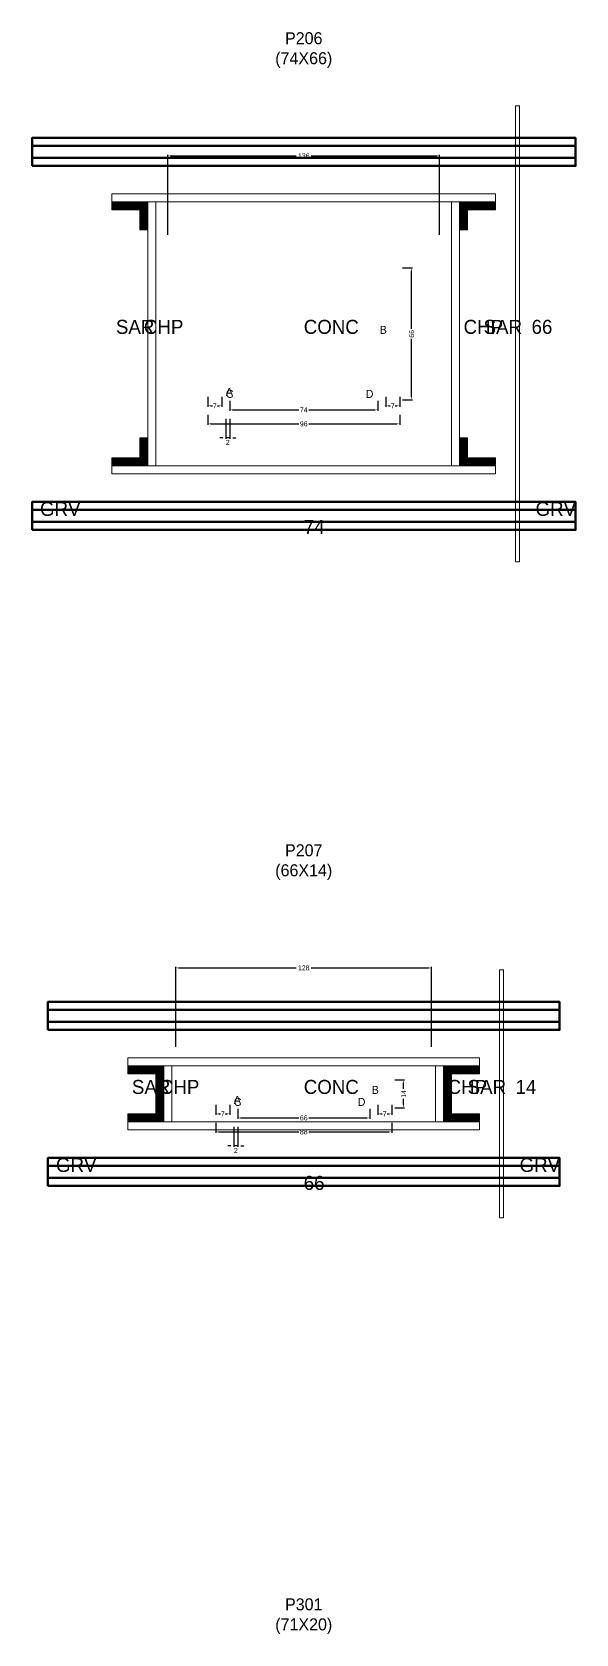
# Model space of a CAD drawing. Header units: centimetres. Extents: x -8500 to 4127, y -3806 to 295.
# Drawn here: x -136 to 136, y -2410 to -1609 of the extents above; entities that cross this region are included whole.
import ezdxf

# ---------------------------------------------------------------- set-up
doc = ezdxf.new("R2010")
doc.units = ezdxf.units.CM
for name, color, linetype in [('COTA', 241, 'Continuous'), ('GRAVATA', 224, 'Continuous'), ('Hachura', 251, 'Continuous'), ('NOMENCLATURA', 7, 'Continuous'), ('SARRAFO', 251, 'Continuous'), ('Texto Seção', 7, 'Continuous')]:
    doc.layers.add(name, color=color, linetype=linetype)
doc.dimstyles.new('cotax2', dxfattribs={"dimtxt": 2.5, "dimasz": 1.5, "dimexe": 0.5, "dimexo": 0.5, "dimgap": 0.5, "dimtad": 1, "dimcen": 2.5, "dimazin": 3, "dimtfac": 1, "dimtmove": 0, "dimatfit": 3})

# ---------------------------------------------------------------- blocks, each defined once
blk = doc.blocks.new('_CLOSEDFILLED')
at = {"color": 0, "linetype": 'BYBLOCK'}
blk.add_solid([(-1, 0.16), (0, 0), (-1, -0.16)], dxfattribs=at)
blk = doc.blocks.new('*D144')
for p, q in [((-48, -1800.5), (-48, -1805.5)), ((48, -1800.5), (48, -1805.5)), ((-46.5, -1805), (-2.5, -1805)), ((2.5, -1805), (46.5, -1805))]:
    blk.add_line(p, q)
at = {"layer": 'Defpoints'}
for p in [(-48, -1800), (48, -1800), (-48, -1805)]:
    blk.add_point(p, dxfattribs=at)
at = {"layer": 'COTA', "xscale": 1.5, "yscale": 1.5, "rotation": 180}
blk.add_blockref('_CLOSEDFILLED', (-48, -1805), dxfattribs=at)
at = {"layer": 'COTA', "xscale": 1.5, "yscale": 1.5}
blk.add_blockref('_CLOSEDFILLED', (48, -1805), dxfattribs=at)
at = {"layer": 'COTA', "insert": (0, -1805), "char_height": 2.5, "attachment_point": 5}
blk.add_mtext('96', dxfattribs=at)
blk = doc.blocks.new('*D145')
for p, q in [((-37, -1793.5), (-37, -1798.5)), ((37, -1793.5), (37, -1798.5)), ((-35.5, -1798), (-2.5, -1798)), ((2.5, -1798), (35.5, -1798))]:
    blk.add_line(p, q)
at = {"layer": 'Defpoints'}
for p in [(-37, -1793), (37, -1793), (-37, -1798)]:
    blk.add_point(p, dxfattribs=at)
at = {"layer": 'COTA', "xscale": 1.5, "yscale": 1.5, "rotation": 180}
blk.add_blockref('_CLOSEDFILLED', (-37, -1798), dxfattribs=at)
at = {"layer": 'COTA', "xscale": 1.5, "yscale": 1.5}
blk.add_blockref('_CLOSEDFILLED', (37, -1798), dxfattribs=at)
at = {"layer": 'COTA', "insert": (0, -1798), "char_height": 2.5, "attachment_point": 5}
blk.add_mtext('74', dxfattribs=at)
blk = doc.blocks.new('*D146')
for p, q in [((49.5, -1727), (54.5, -1727)), ((54, -1757.5), (54, -1728.5)), ((54, -1791.5), (54, -1762.5)), ((49.5, -1793), (54.5, -1793))]:
    blk.add_line(p, q)
at = {"layer": 'Defpoints'}
for p in [(49, -1727), (49, -1793), (54, -1793)]:
    blk.add_point(p, dxfattribs=at)
at = {"layer": 'COTA', "xscale": 1.5, "yscale": 1.5}
for p, rotation in [((54, -1727), 90), ((54, -1793), 270)]:
    blk.add_blockref('_CLOSEDFILLED', p, dxfattribs=dict(at, rotation=rotation))
at = {"layer": 'COTA', "insert": (54, -1760), "char_height": 2.5, "attachment_point": 5, "rotation": 90}
blk.add_mtext('66', dxfattribs=at)
blk = doc.blocks.new('*D147')
for p, q in [((-48, -1791.5), (-48, -1796.5)), ((-41, -1791.5), (-41, -1796.5)), ((-46.5, -1796), (-45.75, -1796)), ((-43.25, -1796), (-42.5, -1796))]:
    blk.add_line(p, q)
at = {"layer": 'Defpoints'}
for p in [(-48, -1791), (-41, -1791), (-48, -1796)]:
    blk.add_point(p, dxfattribs=at)
at = {"layer": 'COTA', "xscale": 1.5, "yscale": 1.5, "rotation": 180}
blk.add_blockref('_CLOSEDFILLED', (-48, -1796), dxfattribs=at)
at = {"layer": 'COTA', "xscale": 1.5, "yscale": 1.5}
blk.add_blockref('_CLOSEDFILLED', (-41, -1796), dxfattribs=at)
at = {"layer": 'COTA', "insert": (-44.5, -1796), "char_height": 2.5, "attachment_point": 5}
blk.add_mtext('7', dxfattribs=at)
blk = doc.blocks.new('*D148')
for p, q in [((41, -1791.5), (41, -1796.5)), ((48, -1791.5), (48, -1796.5)), ((42.5, -1796), (43.25, -1796)), ((45.75, -1796), (46.5, -1796))]:
    blk.add_line(p, q)
at = {"layer": 'Defpoints'}
for p in [(41, -1791), (48, -1791), (41, -1796)]:
    blk.add_point(p, dxfattribs=at)
at = {"layer": 'COTA', "xscale": 1.5, "yscale": 1.5, "rotation": 180}
blk.add_blockref('_CLOSEDFILLED', (41, -1796), dxfattribs=at)
at = {"layer": 'COTA', "xscale": 1.5, "yscale": 1.5}
blk.add_blockref('_CLOSEDFILLED', (48, -1796), dxfattribs=at)
at = {"layer": 'COTA', "insert": (44.5, -1796), "char_height": 2.5, "attachment_point": 5}
blk.add_mtext('7', dxfattribs=at)
blk = doc.blocks.new('*D149')
for p, q in [((-68, -1710.5), (-68, -1670.5)), ((-66.5, -1671), (-3.75, -1671)), ((3.75, -1671), (66.5, -1671)), ((68, -1710.5), (68, -1670.5))]:
    blk.add_line(p, q)
at = {"layer": 'Defpoints'}
for p in [(-68, -1671), (-68, -1711), (68, -1711)]:
    blk.add_point(p, dxfattribs=at)
at = {"layer": 'COTA', "xscale": 1.5, "yscale": 1.5, "rotation": 180}
blk.add_blockref('_CLOSEDFILLED', (-68, -1671), dxfattribs=at)
at = {"layer": 'COTA', "xscale": 1.5, "yscale": 1.5}
blk.add_blockref('_CLOSEDFILLED', (68, -1671), dxfattribs=at)
at = {"layer": 'COTA', "insert": (0, -1671), "char_height": 2.5, "attachment_point": 5}
blk.add_mtext('136', dxfattribs=at)
blk = doc.blocks.new('*D170')
for p, q in [((-44, -2154.5), (-44, -2159.5)), ((-42.5, -2159), (-2.5, -2159)), ((2.5, -2159), (42.5, -2159)), ((44, -2154.5), (44, -2159.5))]:
    blk.add_line(p, q)
at = {"layer": 'Defpoints'}
for p in [(-44, -2154), (44, -2154), (-44, -2159)]:
    blk.add_point(p, dxfattribs=at)
at = {"layer": 'COTA', "xscale": 1.5, "yscale": 1.5, "rotation": 180}
blk.add_blockref('_CLOSEDFILLED', (-44, -2159), dxfattribs=at)
at = {"layer": 'COTA', "xscale": 1.5, "yscale": 1.5}
blk.add_blockref('_CLOSEDFILLED', (44, -2159), dxfattribs=at)
at = {"layer": 'COTA', "insert": (0, -2159), "char_height": 2.5, "attachment_point": 5}
blk.add_mtext('88', dxfattribs=at)
blk = doc.blocks.new('*D171')
for p, q in [((-33, -2147.5), (-33, -2152.5)), ((-31.5, -2152), (-2.5, -2152)), ((2.5, -2152), (31.5, -2152)), ((33, -2147.5), (33, -2152.5))]:
    blk.add_line(p, q)
at = {"layer": 'Defpoints'}
for p in [(-33, -2147), (-33, -2152), (33, -2147)]:
    blk.add_point(p, dxfattribs=at)
at = {"layer": 'COTA', "xscale": 1.5, "yscale": 1.5, "rotation": 180}
blk.add_blockref('_CLOSEDFILLED', (-33, -2152), dxfattribs=at)
at = {"layer": 'COTA', "xscale": 1.5, "yscale": 1.5}
blk.add_blockref('_CLOSEDFILLED', (33, -2152), dxfattribs=at)
at = {"layer": 'COTA', "insert": (0, -2152), "char_height": 2.5, "attachment_point": 5}
blk.add_mtext('66', dxfattribs=at)
blk = doc.blocks.new('*D172')
for p, q in [((45.5, -2133), (50.5, -2133)), ((50, -2137.5), (50, -2134.5)), ((50, -2145.5), (50, -2142.5)), ((45.5, -2147), (50.5, -2147))]:
    blk.add_line(p, q)
at = {"layer": 'Defpoints'}
for p in [(45, -2133), (45, -2147), (50, -2147)]:
    blk.add_point(p, dxfattribs=at)
at = {"layer": 'COTA', "xscale": 1.5, "yscale": 1.5}
for p, rotation in [((50, -2133), 90), ((50, -2147), 270)]:
    blk.add_blockref('_CLOSEDFILLED', p, dxfattribs=dict(at, rotation=rotation))
at = {"layer": 'COTA', "insert": (50, -2140), "char_height": 2.5, "attachment_point": 5, "rotation": 90}
blk.add_mtext('14', dxfattribs=at)
blk = doc.blocks.new('*D173')
for p, q in [((-44, -2145.5), (-44, -2150.5)), ((-37, -2145.5), (-37, -2150.5)), ((-42.5, -2150), (-41.75, -2150)), ((-39.25, -2150), (-38.5, -2150))]:
    blk.add_line(p, q)
at = {"layer": 'Defpoints'}
for p in [(-44, -2145), (-37, -2145), (-44, -2150)]:
    blk.add_point(p, dxfattribs=at)
at = {"layer": 'COTA', "xscale": 1.5, "yscale": 1.5, "rotation": 180}
blk.add_blockref('_CLOSEDFILLED', (-44, -2150), dxfattribs=at)
at = {"layer": 'COTA', "xscale": 1.5, "yscale": 1.5}
blk.add_blockref('_CLOSEDFILLED', (-37, -2150), dxfattribs=at)
at = {"layer": 'COTA', "insert": (-40.5, -2150), "char_height": 2.5, "attachment_point": 5}
blk.add_mtext('7', dxfattribs=at)
blk = doc.blocks.new('*D174')
for p, q in [((37, -2145.5), (37, -2150.5)), ((44, -2145.5), (44, -2150.5)), ((38.5, -2150), (39.25, -2150)), ((41.75, -2150), (42.5, -2150))]:
    blk.add_line(p, q)
at = {"layer": 'Defpoints'}
for p in [(37, -2145), (44, -2145), (37, -2150)]:
    blk.add_point(p, dxfattribs=at)
at = {"layer": 'COTA', "xscale": 1.5, "yscale": 1.5, "rotation": 180}
blk.add_blockref('_CLOSEDFILLED', (37, -2150), dxfattribs=at)
at = {"layer": 'COTA', "xscale": 1.5, "yscale": 1.5}
blk.add_blockref('_CLOSEDFILLED', (44, -2150), dxfattribs=at)
at = {"layer": 'COTA', "insert": (40.5, -2150), "char_height": 2.5, "attachment_point": 5}
blk.add_mtext('7', dxfattribs=at)
blk = doc.blocks.new('*D175')
for p, q in [((-64, -2116.5), (-64, -2076.5)), ((-62.5, -2077), (-3.75, -2077)), ((3.75, -2077), (62.5, -2077)), ((64, -2116.5), (64, -2076.5))]:
    blk.add_line(p, q)
at = {"layer": 'Defpoints'}
for p in [(-64, -2077), (-64, -2117), (64, -2117)]:
    blk.add_point(p, dxfattribs=at)
at = {"layer": 'COTA', "xscale": 1.5, "yscale": 1.5, "rotation": 180}
blk.add_blockref('_CLOSEDFILLED', (-64, -2077), dxfattribs=at)
at = {"layer": 'COTA', "xscale": 1.5, "yscale": 1.5}
blk.add_blockref('_CLOSEDFILLED', (64, -2077), dxfattribs=at)
at = {"layer": 'COTA', "insert": (0, -2077), "char_height": 2.5, "attachment_point": 5}
blk.add_mtext('128', dxfattribs=at)

msp = doc.modelspace()

# ---------------------------------------------------------------- hatches: boundary and pattern name
at = {"layer": 'SARRAFO'}
h = msp.add_hatch(dxfattribs=at)
h.set_pattern_fill('SOLID', scale=2)
h.paths.add_polyline_path([(-96, -1698), (-82, -1698), (-82, -1694), (-96, -1694)])
h = msp.add_hatch(dxfattribs=at)
h.set_pattern_fill('SOLID', scale=2)
h.paths.add_polyline_path([(-82, -1708), (-78, -1708), (-78, -1694), (-82, -1694)])
h = msp.add_hatch(dxfattribs=at)
h.set_pattern_fill('SOLID', scale=2)
h.paths.add_polyline_path([(78, -1708), (82, -1708), (82, -1694), (78, -1694)])
h = msp.add_hatch(dxfattribs=at)
h.set_pattern_fill('SOLID', scale=2)
h.paths.add_polyline_path([(82, -1698), (96, -1698), (96, -1694), (82, -1694)])
h = msp.add_hatch(dxfattribs=at)
h.set_pattern_fill('SOLID', scale=2)
h.paths.add_polyline_path([(-82, -1826), (-78, -1826), (-78, -1812), (-82, -1812)])
h = msp.add_hatch(dxfattribs=at)
h.set_pattern_fill('SOLID', scale=2)
h.paths.add_polyline_path([(78, -1826), (82, -1826), (82, -1812), (78, -1812)])
h = msp.add_hatch(dxfattribs=at)
h.set_pattern_fill('SOLID', scale=2)
h.paths.add_polyline_path([(-96, -1826), (-82, -1826), (-82, -1822), (-96, -1822)])
h = msp.add_hatch(dxfattribs=at)
h.set_pattern_fill('SOLID', scale=2)
h.paths.add_polyline_path([(82, -1826), (96, -1826), (96, -1822), (82, -1822)])
h = msp.add_hatch(dxfattribs=at)
h.set_pattern_fill('SOLID', scale=2)
h.paths.add_polyline_path([(-88, -2130), (-74, -2130), (-74, -2126), (-88, -2126)])
h = msp.add_hatch(dxfattribs=at)
h.set_pattern_fill('SOLID', scale=2)
h.paths.add_polyline_path([(-74, -2140), (-70, -2140), (-70, -2126), (-74, -2126)])
h = msp.add_hatch(dxfattribs=at)
h.set_pattern_fill('SOLID', scale=2)
h.paths.add_polyline_path([(70, -2140), (74, -2140), (74, -2126), (70, -2126)])
h = msp.add_hatch(dxfattribs=at)
h.set_pattern_fill('SOLID', scale=2)
h.paths.add_polyline_path([(74, -2130), (88, -2130), (88, -2126), (74, -2126)])
h = msp.add_hatch(dxfattribs=at)
h.set_pattern_fill('SOLID', scale=2)
h.paths.add_polyline_path([(-74, -2154), (-70, -2154), (-70, -2140), (-74, -2140)])
h = msp.add_hatch(dxfattribs=at)
h.set_pattern_fill('SOLID', scale=2)
h.paths.add_polyline_path([(70, -2154), (74, -2154), (74, -2140), (70, -2140)])
h = msp.add_hatch(dxfattribs=at)
h.set_pattern_fill('SOLID', scale=2)
h.paths.add_polyline_path([(-88, -2154), (-74, -2154), (-74, -2150), (-88, -2150)])
h = msp.add_hatch(dxfattribs=at)
h.set_pattern_fill('SOLID', scale=2)
h.paths.add_polyline_path([(74, -2154), (88, -2154), (88, -2150), (74, -2150)])

# ---------------------------------------------------------------- linework, layer by layer
at = {"layer": 'GRAVATA', "lineweight": 50}
for points in [[(-136, -1676), (136, -1676), (136, -1662), (-136, -1662)], [(-136, -1672), (136, -1672), (136, -1666), (-136, -1666)], [(-136, -1858), (136, -1858), (136, -1844), (-136, -1844)], [(-136, -1854), (136, -1854), (136, -1848), (-136, -1848)], [(-128, -2108), (128, -2108), (128, -2094), (-128, -2094)], [(-128, -2104), (128, -2104), (128, -2098), (-128, -2098)], [(-128, -2186), (128, -2186), (128, -2172), (-128, -2172)], [(-128, -2182), (128, -2182), (128, -2176), (-128, -2176)]]:
    msp.add_lwpolyline(points, close=True, dxfattribs=at)
at = {"layer": 'Hachura', "lineweight": 13}
for points in [[(106, -1874), (108, -1874), (108, -1646), (106, -1646)], [(98, -2202), (100, -2202), (100, -2078), (98, -2078)]]:
    msp.add_lwpolyline(points, close=True, dxfattribs=at)
at = {"layer": 'Hachura', "lineweight": 18}
for points in [[(-96, -1694), (96, -1694), (96, -1690), (-96, -1690)], [(-78, -1826), (-74, -1826), (-74, -1694), (-78, -1694)], [(74, -1826), (78, -1826), (78, -1694), (74, -1694)], [(-96, -1830), (96, -1830), (96, -1826), (-96, -1826)], [(-88, -2126), (88, -2126), (88, -2122), (-88, -2122)], [(-70, -2154), (-66, -2154), (-66, -2126), (-70, -2126)], [(66, -2154), (70, -2154), (70, -2126), (66, -2126)], [(-88, -2158), (88, -2158), (88, -2154), (-88, -2154)]]:
    msp.add_lwpolyline(points, close=True, dxfattribs=at)
at = {"layer": 'SARRAFO', "lineweight": 13}
for points in [[(-96, -1698), (-82, -1698), (-82, -1694), (-96, -1694)], [(-82, -1708), (-78, -1708), (-78, -1694), (-82, -1694)], [(78, -1708), (82, -1708), (82, -1694), (78, -1694)], [(82, -1698), (96, -1698), (96, -1694), (82, -1694)], [(-82, -1826), (-78, -1826), (-78, -1812), (-82, -1812)], [(78, -1826), (82, -1826), (82, -1812), (78, -1812)], [(-96, -1826), (-82, -1826), (-82, -1822), (-96, -1822)], [(82, -1826), (96, -1826), (96, -1822), (82, -1822)], [(-88, -2130), (-74, -2130), (-74, -2126), (-88, -2126)], [(-74, -2140), (-70, -2140), (-70, -2126), (-74, -2126)], [(70, -2140), (74, -2140), (74, -2126), (70, -2126)], [(74, -2130), (88, -2130), (88, -2126), (74, -2126)], [(-74, -2154), (-70, -2154), (-70, -2140), (-74, -2140)], [(70, -2154), (74, -2154), (74, -2140), (70, -2140)], [(-88, -2154), (-74, -2154), (-74, -2150), (-88, -2150)], [(74, -2154), (88, -2154), (88, -2150), (74, -2150)]]:
    msp.add_lwpolyline(points, close=True, dxfattribs=at)

# ---------------------------------------------------------------- texts
at = {"layer": 'NOMENCLATURA'}
for s, p in [('B', (38, -1760)), ('A', (-39, -1791)), ('C', (-39, -1792)), ('D', (31, -1792)), ('B', (34, -2140)), ('A', (-35, -2145)), ('C', (-35, -2146)), ('D', (27, -2146))]:
    msp.add_text(s, height=4, dxfattribs=at).set_placement(p)
at = {"layer": 'NOMENCLATURA', "char_height": 6, "attachment_point": 8}
for s, insert in [('P206\\P(74X66)', (0, -1627)), ('P207\\P(66X14)', (0, -2033)), ('P301\\P(71X20)', (0, -2410))]:
    msp.add_mtext(s, dxfattribs=dict(at, insert=insert))
at = {"layer": 'Texto Seção'}
for s, p in [('SAR', (-94, -1760)), ('CHP', (-80, -1760)), ('CONC', (0, -1760)), ('CHP', (80, -1760)), ('SAR', (90, -1760)), ('66', (114, -1760)), ('GRV', (-132, -1851)), ('GRV', (116, -1851)), ('74', (0, -1860)), ('SAR', (-86, -2140)), ('CHP', (-72, -2140)), ('CONC', (0, -2140)), ('CHP', (72, -2140)), ('SAR', (82, -2140)), ('14', (106, -2140)), ('GRV', (-124, -2179)), ('GRV', (108, -2179)), ('66', (0, -2188))]:
    msp.add_text(s, height=7, dxfattribs=at).set_placement(p)

# ---------------------------------------------------------------- dimensions: what is measured, and where the dimension line sits
at = {"layer": 'COTA'}
for base, p1, p2, picture, middle in [((-68, -1671), (-68, -1711), (68, -1711), '*D149', (0, -1671)), ((-48, -1796), (-48, -1791), (-41, -1791), '*D147', (-44.5, -1796)), ((-37, -1798), (-37, -1793), (37, -1793), '*D145', (0, -1798)), ((41, -1796), (41, -1791), (48, -1791), '*D148', (44.5, -1796)), ((-48, -1805), (-48, -1800), (48, -1800), '*D144', (0, -1805)), ((-64, -2077), (-64, -2117), (64, -2117), '*D175', (0, -2077)), ((-44, -2150), (-44, -2145), (-37, -2145), '*D173', (-40.5, -2150)), ((37, -2150), (37, -2145), (44, -2145), '*D174', (40.5, -2150)), ((-44, -2159), (-44, -2154), (44, -2154), '*D170', (0, -2159)), ((-33, -2152), (-33, -2147), (33, -2147), '*D171', (0, -2152))]:
    dim = msp.add_linear_dim(base=base, p1=p1, p2=p2, dimstyle='cotax2', dxfattribs=at)
    dim.commit()
    dim.dimension.update_dxf_attribs({"geometry": picture, "text_midpoint": middle})
for base, p1, p2, picture, middle in [((54, -1793), (49, -1793), (49, -1727), '*D146', (54, -1760)), ((50, -2147), (45, -2147), (45, -2133), '*D172', (50, -2140))]:
    dim = msp.add_linear_dim(base=base, p1=p1, p2=p2, angle=90, dimstyle='cotax2', dxfattribs=at)
    dim.commit()
    dim.dimension.update_dxf_attribs({"geometry": picture, "text_midpoint": middle})
for base, p1, p2 in [((-37, -1812), (-37, -1802), (-39, -1802)), ((-33, -2166), (-33, -2156), (-35, -2156))]:
    msp.add_linear_dim(base=base, p1=p1, p2=p2, dimstyle='cotax2', dxfattribs=at).render()

doc.saveas('drawing.dxf')
